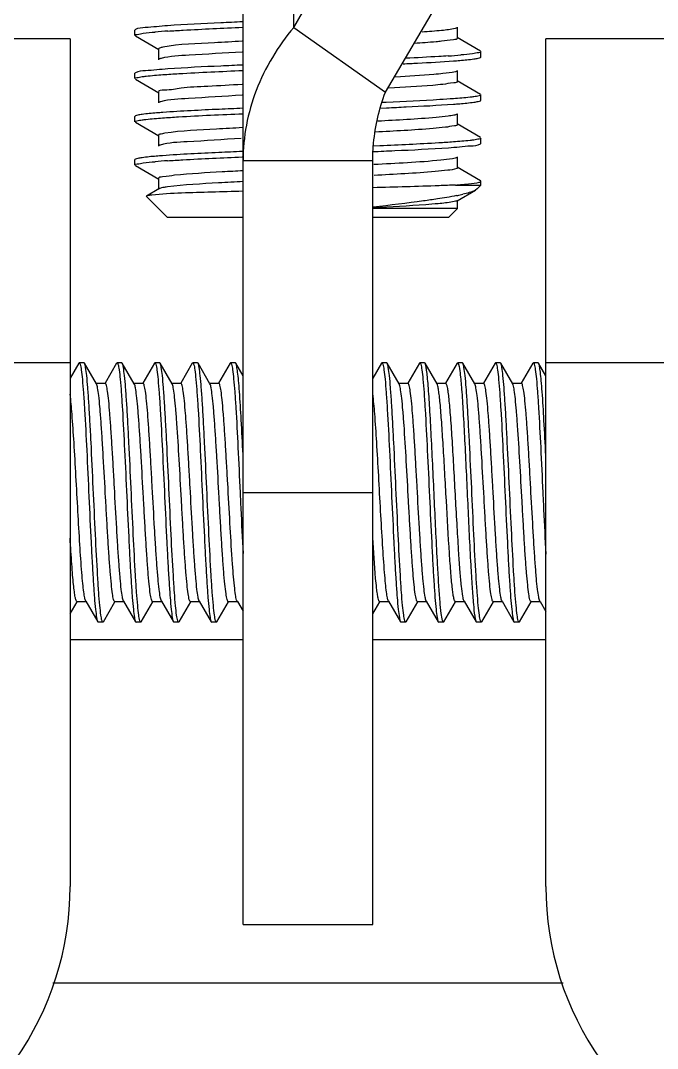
# Model space of a CAD drawing. Extents: x 27938 to 1507990, y 110129 to 923079.
# Drawn here: x 480396 to 480738, y 341411 to 341964 of the extents above; entities that cross this region are included whole.
import ezdxf

# ---------------------------------------------------------------- set-up
doc = ezdxf.new("R2010")
doc.units = 0
doc.header["$LTSCALE"] = 1000
doc.header["$MEASUREMENT"] = 0

msp = doc.modelspace()

# ---------------------------------------------------------------- linework, layer by layer
at = {"linetype": 'Continuous'}
for p, q in [((480542.84, 341960.19), (480713.95, 342252.29)), ((480592.13, 341925.35), (480763.23, 342217.44)), ((480542.84, 341960.19), (480542.84, 342131.3)), ((480515.62, 341477.82), (480515.62, 342084.83)), ((480457.78, 341959.03), (480457.56, 341958.78)), ((480457.56, 341955.87), (480457.56, 341958.78)), ((480457.56, 341955.87), (480457.56, 341958.78)), ((480542.84, 341960.19), (480592.13, 341925.35)), ((480630.85, 341954.42), (480630.85, 341960.23)), ((480422.72, 341954.08), (480353.02, 341954.08)), ((480422.72, 341954.08), (480422.72, 341498.38)), ((480457.78, 341955.62), (480470.39, 341948.32)), ((480643.2, 341947.42), (480630.59, 341954.72)), ((480678.27, 341498.38), (480678.27, 341954.08)), ((480747.96, 341954.08), (480678.27, 341954.08)), ((480470.14, 341948.61), (480470.14, 341942.81)), ((480643.42, 341944.26), (480643.42, 341947.16)), ((480643.42, 341944.26), (480643.42, 341947.16)), ((480643.2, 341944), (480643.42, 341944.26)), ((480457.78, 341935.8), (480457.56, 341935.55)), ((480457.56, 341932.64), (480457.56, 341935.55)), ((480457.56, 341932.64), (480457.56, 341935.55)), ((480630.85, 341931.19), (480630.85, 341937)), ((480457.78, 341932.39), (480470.39, 341925.09)), ((480643.2, 341924.18), (480630.59, 341931.48)), ((480470.14, 341925.38), (480470.14, 341919.57)), ((480643.42, 341921.03), (480643.42, 341923.93)), ((480643.42, 341921.03), (480643.42, 341923.93)), ((480592.59, 341919.86), (480590.46, 341919.77)), ((480643.2, 341920.77), (480643.42, 341921.03)), ((480457.78, 341912.57), (480457.56, 341912.31)), ((480457.56, 341909.41), (480457.56, 341912.31)), ((480457.56, 341909.41), (480457.56, 341912.31)), ((480589.14, 341916.8), (480592.74, 341916.96)), ((480630.85, 341907.96), (480630.85, 341913.77)), ((480457.78, 341909.15), (480470.39, 341901.86)), ((480643.2, 341900.95), (480630.59, 341908.25)), ((480470.14, 341902.15), (480470.14, 341896.34)), ((480589.14, 341896.48), (480585.19, 341896.3)), ((480643.2, 341897.54), (480643.42, 341897.79)), ((480643.42, 341897.79), (480643.42, 341900.7)), ((480643.42, 341897.79), (480643.42, 341900.7)), ((480630.85, 341884.73), (480630.85, 341890.53)), ((480457.78, 341889.34), (480457.56, 341889.08)), ((480457.56, 341886.18), (480457.56, 341889.08)), ((480457.56, 341886.18), (480457.56, 341889.08)), ((480457.78, 341885.92), (480470.39, 341878.62)), ((480585.32, 341888.51), (480515.62, 341888.51)), ((480585.32, 341477.82), (480585.32, 341888.51)), ((480643.2, 341877.72), (480630.59, 341885.02)), ((480470.14, 341878.92), (480470.14, 341873.11)), ((480470.39, 341873.4), (480463.7, 341869.53)), ((480629.77, 341875.44), (480643.42, 341875.44)), ((480641.35, 341873.37), (480640.51, 341872.75)), ((480641.35, 341873.37), (480643.42, 341875.44)), ((480643.42, 341877.47), (480643.2, 341877.72)), ((480643.42, 341875.44), (480643.42, 341877.47)), ((480463.7, 341869.53), (480463.64, 341869.36)), ((480474.99, 341858.01), (480463.64, 341869.36)), ((480630.59, 341867.01), (480640.51, 341872.75)), ((480630.85, 341862.86), (480585.32, 341862.86)), ((480626, 341858.01), (480630.85, 341862.86)), ((480630.85, 341862.86), (480630.85, 341867.3)), ((480515.62, 341858.01), (480474.99, 341858.01)), ((480626, 341858.01), (480585.32, 341858.01)), ((480422.72, 341779.84), (480353.02, 341779.84)), ((480427.39, 341779.61), (480422.72, 341771.55)), ((480427.39, 341779.61), (480427.65, 341779.84)), ((480430.19, 341779.84), (480427.65, 341779.84)), ((480430.19, 341779.84), (480427.65, 341779.84)), ((480427.65, 341779.84), (480427.69, 341779.83)), ((480430.45, 341779.61), (480430.19, 341779.84)), ((480436.87, 341768.53), (480430.45, 341779.61)), ((480447.72, 341779.61), (480441.49, 341768.87)), ((480447.72, 341779.61), (480447.98, 341779.84)), ((480450.52, 341779.84), (480447.98, 341779.84)), ((480450.52, 341779.84), (480447.98, 341779.84)), ((480447.98, 341779.84), (480448.01, 341779.83)), ((480450.78, 341779.61), (480450.52, 341779.84)), ((480457.2, 341768.53), (480450.78, 341779.61)), ((480468.04, 341779.61), (480461.82, 341768.87)), ((480468.04, 341779.61), (480468.3, 341779.84)), ((480470.84, 341779.84), (480468.3, 341779.84)), ((480470.84, 341779.84), (480468.3, 341779.84)), ((480468.3, 341779.84), (480468.34, 341779.83)), ((480471.1, 341779.61), (480470.84, 341779.84)), ((480477.52, 341768.53), (480471.1, 341779.61)), ((480488.37, 341779.61), (480482.14, 341768.87)), ((480488.37, 341779.61), (480488.63, 341779.84)), ((480491.17, 341779.84), (480488.63, 341779.84)), ((480491.17, 341779.84), (480488.63, 341779.84)), ((480488.63, 341779.84), (480488.67, 341779.83)), ((480491.43, 341779.61), (480491.17, 341779.84)), ((480497.85, 341768.53), (480491.43, 341779.61)), ((480508.7, 341779.61), (480502.47, 341768.87)), ((480508.7, 341779.61), (480508.96, 341779.84)), ((480511.5, 341779.84), (480508.96, 341779.84)), ((480511.5, 341779.84), (480508.96, 341779.84)), ((480508.96, 341779.84), (480509, 341779.83)), ((480511.76, 341779.61), (480511.5, 341779.84)), ((480515.62, 341772.94), (480511.76, 341779.61)), ((480590.01, 341779.61), (480585.32, 341771.52)), ((480590.01, 341779.61), (480590.27, 341779.84)), ((480592.81, 341779.84), (480590.27, 341779.84)), ((480592.81, 341779.84), (480590.27, 341779.84)), ((480590.27, 341779.84), (480590.31, 341779.83)), ((480593.07, 341779.61), (480592.81, 341779.84)), ((480599.49, 341768.53), (480593.07, 341779.61)), ((480610.34, 341779.61), (480604.11, 341768.87)), ((480610.34, 341779.61), (480610.6, 341779.84)), ((480613.14, 341779.84), (480610.6, 341779.84)), ((480613.14, 341779.84), (480610.6, 341779.84)), ((480610.6, 341779.84), (480610.64, 341779.83)), ((480613.4, 341779.61), (480613.14, 341779.84)), ((480619.82, 341768.53), (480613.4, 341779.61)), ((480630.67, 341779.61), (480624.44, 341768.87)), ((480630.67, 341779.61), (480630.93, 341779.84)), ((480633.47, 341779.84), (480630.93, 341779.84)), ((480633.47, 341779.84), (480630.93, 341779.84)), ((480630.93, 341779.84), (480630.97, 341779.83)), ((480633.73, 341779.61), (480633.47, 341779.84)), ((480640.15, 341768.53), (480633.73, 341779.61)), ((480651, 341779.61), (480644.77, 341768.87)), ((480651, 341779.61), (480651.26, 341779.84)), ((480653.8, 341779.84), (480651.26, 341779.84)), ((480653.8, 341779.84), (480651.26, 341779.84)), ((480651.26, 341779.84), (480651.29, 341779.83)), ((480654.06, 341779.61), (480653.8, 341779.84)), ((480660.48, 341768.53), (480654.06, 341779.61)), ((480671.32, 341779.61), (480665.1, 341768.87)), ((480671.32, 341779.61), (480671.58, 341779.84)), ((480674.12, 341779.84), (480671.58, 341779.84)), ((480674.12, 341779.84), (480671.58, 341779.84)), ((480671.58, 341779.84), (480671.62, 341779.83)), ((480674.38, 341779.61), (480674.12, 341779.84)), ((480678.27, 341772.91), (480674.38, 341779.61)), ((480747.96, 341779.84), (480678.27, 341779.84)), ((480441.6, 341768.8), (480436.71, 341768.8)), ((480461.93, 341768.8), (480457.04, 341768.8)), ((480482.26, 341768.8), (480477.37, 341768.8)), ((480477.65, 341768.27), (480477.52, 341768.53)), ((480502.59, 341768.8), (480497.7, 341768.8)), ((480604.23, 341768.8), (480599.34, 341768.8)), ((480599.69, 341768.09), (480599.49, 341768.53)), ((480624.56, 341768.8), (480619.67, 341768.8)), ((480644.88, 341768.8), (480639.99, 341768.8)), ((480665.21, 341768.8), (480660.32, 341768.8)), ((480514.04, 341710.07), (480514.05, 341709.88)), ((480515.62, 341710.14), (480585.32, 341710.14)), ((480676.67, 341710.07), (480676.7, 341709.34)), ((480422.72, 341644.87), (480426.51, 341651.41)), ((480426.4, 341651.48), (480431.29, 341651.48)), ((480431.13, 341651.74), (480437.55, 341640.67)), ((480440.61, 341640.67), (480446.84, 341651.41)), ((480446.72, 341651.48), (480451.61, 341651.48)), ((480451.46, 341651.74), (480457.88, 341640.67)), ((480460.94, 341640.67), (480467.17, 341651.41)), ((480467.05, 341651.48), (480471.94, 341651.48)), ((480471.79, 341651.74), (480478.21, 341640.67)), ((480481.27, 341640.67), (480487.49, 341651.41)), ((480487.38, 341651.48), (480492.27, 341651.48)), ((480492.12, 341651.74), (480498.54, 341640.67)), ((480501.6, 341640.67), (480507.82, 341651.41)), ((480507.71, 341651.48), (480512.6, 341651.48)), ((480512.44, 341651.74), (480512.6, 341651.48)), ((480512.6, 341651.48), (480515.62, 341646.26)), ((480585.32, 341644.83), (480589.13, 341651.41)), ((480589.02, 341651.48), (480593.91, 341651.48)), ((480593.76, 341651.74), (480600.18, 341640.67)), ((480603.24, 341640.67), (480609.46, 341651.41)), ((480609.35, 341651.48), (480614.24, 341651.48)), ((480614.08, 341651.74), (480620.5, 341640.67)), ((480623.56, 341640.67), (480629.79, 341651.41)), ((480629.68, 341651.48), (480634.57, 341651.48)), ((480634.41, 341651.74), (480640.83, 341640.67)), ((480643.89, 341640.67), (480650.12, 341651.41)), ((480650, 341651.48), (480654.89, 341651.48)), ((480654.74, 341651.74), (480661.16, 341640.67)), ((480664.22, 341640.67), (480670.45, 341651.41)), ((480670.33, 341651.48), (480675.22, 341651.48)), ((480675.07, 341651.74), (480675.22, 341651.48)), ((480675.22, 341651.48), (480678.27, 341646.22)), ((480437.55, 341640.67), (480437.81, 341640.44)), ((480440.35, 341640.44), (480437.81, 341640.44)), ((480440.35, 341640.44), (480437.81, 341640.44)), ((480440.35, 341640.44), (480440.31, 341640.45)), ((480440.61, 341640.67), (480440.35, 341640.44)), ((480457.88, 341640.67), (480458.14, 341640.44)), ((480460.68, 341640.44), (480458.14, 341640.44)), ((480460.68, 341640.44), (480458.14, 341640.44)), ((480460.68, 341640.44), (480460.64, 341640.45)), ((480460.94, 341640.67), (480460.68, 341640.44)), ((480478.21, 341640.67), (480478.47, 341640.44)), ((480481.01, 341640.44), (480478.47, 341640.44)), ((480481.01, 341640.44), (480478.47, 341640.44)), ((480481.01, 341640.44), (480480.97, 341640.45)), ((480481.27, 341640.67), (480481.01, 341640.44)), ((480498.54, 341640.67), (480498.8, 341640.44)), ((480501.34, 341640.44), (480498.8, 341640.44)), ((480501.34, 341640.44), (480498.8, 341640.44)), ((480501.34, 341640.44), (480501.3, 341640.45)), ((480501.6, 341640.67), (480501.34, 341640.44)), ((480600.18, 341640.67), (480600.44, 341640.44)), ((480602.98, 341640.44), (480600.44, 341640.44)), ((480602.98, 341640.44), (480600.44, 341640.44)), ((480602.98, 341640.44), (480602.94, 341640.45)), ((480603.24, 341640.67), (480602.98, 341640.44)), ((480620.5, 341640.67), (480620.76, 341640.44)), ((480623.3, 341640.44), (480620.76, 341640.44)), ((480623.3, 341640.44), (480620.76, 341640.44)), ((480623.56, 341640.67), (480623.3, 341640.44)), ((480640.83, 341640.67), (480641.09, 341640.44)), ((480643.63, 341640.44), (480641.09, 341640.44)), ((480643.63, 341640.44), (480641.09, 341640.44)), ((480643.63, 341640.44), (480643.59, 341640.45)), ((480643.89, 341640.67), (480643.63, 341640.44)), ((480661.16, 341640.67), (480661.42, 341640.44)), ((480663.96, 341640.44), (480661.42, 341640.44)), ((480663.96, 341640.44), (480661.42, 341640.44)), ((480663.96, 341640.44), (480663.92, 341640.45)), ((480664.22, 341640.67), (480663.96, 341640.44)), ((480422.72, 341631.15), (480515.62, 341631.15)), ((480585.32, 341631.15), (480678.27, 341631.15)), ((480515.62, 341477.82), (480585.32, 341477.82)), ((480413.37, 341446.46), (480687.62, 341446.46))]:
    msp.add_line(p, q, dxfattribs=at)
for centre, radius, start, end in [((480501.99, 341557.25), 401.84, 93.8141, 94.8058), ((480599.14, 342344.04), 400.09, 273.8288, 274.8033), ((480501.69, 341491.31), 398.06, 93.8424, 94.8038), ((480604.92, 342202.23), 327.74, 274.348, 274.8253), ((480604.52, 341997.11), 129.96, 281.4121, 281.7338), ((480610.64, 341968.07), 100.28, 281.6827, 283.258), ((480260.09, 341498.38), 162.62, 290.3175, 0), ((480840.89, 341498.38), 162.62, 180, 249.6825)]:
    msp.add_arc(centre, radius, start, end, dxfattribs=at)
for points, knots in [([(480515.32, 341963.15), (480511.44, 341962.98), (480498.03, 341962.39), (480484.62, 341961.73), (480475.1, 341961.09)], [0, 0, 0, 0, 0.28888, 1, 1, 1, 1]), ([(480457.56, 341955.87), (480457.56, 341956.29), (480459.78, 341956.57), (480460.91, 341956.88), (480462.03, 341957.02)], [0, 0, 0, 0, 0.271559, 1, 1, 1, 1]), ([(480475.1, 341961.09), (480471.09, 341960.81), (480465.47, 341960.03), (480459.35, 341959.93), (480457.79, 341959.03)], [0, 0, 0, 0, 0.690313, 1, 1, 1, 1]), ([(480475.26, 341958.19), (480478.02, 341958.38), (480491.36, 341959.19), (480504.71, 341959.79), (480515.3, 341960.25)], [0, 0, 0, 0, 0.20666, 1, 1, 1, 1]), ([(480542.84, 341960.19), (480534.41, 341950.1), (480520.63, 341927.48), (480515.62, 341901.31), (480515.62, 341888.51)], [0, 0, 0, 0, 0.506705, 1, 1, 1, 1]), ([(480630.59, 341959.94), (480630.29, 341959.76), (480627.54, 341959), (480624.75, 341958.76), (480622.31, 341958.51)], [0, 0, 0, 0, 0.12456, 1, 1, 1, 1]), ([(480515.09, 341952.73), (480510.16, 341952.48), (480495.95, 341951.58), (480481.6, 341951.27), (480472.46, 341949.5)], [0, 0, 0, 0, 0.346423, 1, 1, 1, 1]), ([(480622.31, 341952.7), (480621.3, 341952.6), (480616.47, 341952.14), (480611.63, 341951.8), (480607.8, 341951.55)], [0, 0, 0, 0, 0.208697, 1, 1, 1, 1]), ([(480630.84, 341954.42), (480630.85, 341953.65), (480626.45, 341953.56), (480624.44, 341952.92), (480622.31, 341952.7)], [0, 0, 0, 0, 0.265827, 1, 1, 1, 1]), ([(480472.46, 341949.5), (480471.87, 341949.39), (480471.2, 341949.24), (480470.14, 341948.86), (480470.14, 341948.61)], [0, 0, 0, 0, 0.709574, 1, 1, 1, 1]), ([(480515.09, 341946.93), (480505.59, 341946.44), (480491.12, 341945.37), (480476.46, 341944.71), (480471.56, 341943.5)], [0, 0, 0, 0, 0.653589, 1, 1, 1, 1]), ([(480643.42, 341947.16), (480643.42, 341946.74), (480641.18, 341946.46), (480640.05, 341946.15), (480638.93, 341946.01)], [0, 0, 0, 0, 0.271489, 1, 1, 1, 1]), ([(480471.56, 341943.5), (480471.32, 341943.44), (480470.93, 341943.33), (480470.54, 341943.18), (480470.4, 341943.1)], [0, 0, 0, 0, 0.589728, 1, 1, 1, 1]), ([(480515.3, 341939.92), (480511.45, 341939.75), (480498.1, 341939.16), (480484.75, 341938.51), (480475.26, 341937.87)], [0, 0, 0, 0, 0.28855, 1, 1, 1, 1]), ([(480601.57, 341940.6), (480604.18, 341940.73), (480613.22, 341941.17), (480622.26, 341941.67), (480628.69, 341942.15)], [0, 0, 0, 0, 0.288481, 1, 1, 1, 1]), ([(480625.85, 341944.85), (480624.2, 341944.74), (480616.6, 341944.25), (480608.99, 341943.86), (480603.04, 341943.58)], [0, 0, 0, 0, 0.217612, 1, 1, 1, 1]), ([(480628.69, 341942.15), (480629.82, 341942.23), (480633.48, 341942.52), (480637.14, 341942.85), (480639.66, 341943.2)], [0, 0, 0, 0, 0.307442, 1, 1, 1, 1]), ([(480639.66, 341943.2), (480640.43, 341943.31), (480641.62, 341943.52), (480642.82, 341943.79), (480643.2, 341944)], [0, 0, 0, 0, 0.642991, 1, 1, 1, 1]), ([(480475.26, 341937.87), (480471.22, 341937.59), (480465.54, 341936.81), (480459.36, 341936.71), (480457.79, 341935.8)], [0, 0, 0, 0, 0.690488, 1, 1, 1, 1]), ([(480461.4, 341933.71), (480462.11, 341933.81), (480465.82, 341934.26), (480469.55, 341934.55), (480472.56, 341934.77)], [0, 0, 0, 0, 0.191478, 1, 1, 1, 1]), ([(480472.56, 341934.77), (480475.42, 341934.98), (480489.7, 341935.89), (480504.01, 341936.53), (480515.45, 341937.02)], [0, 0, 0, 0, 0.199878, 1, 1, 1, 1]), ([(480623.02, 341935.35), (480621.4, 341935.18), (480612.94, 341934.4), (480604.45, 341933.9), (480597.6, 341933.51)], [0, 0, 0, 0, 0.191776, 1, 1, 1, 1]), ([(480630.59, 341936.7), (480630.31, 341936.54), (480627.81, 341935.82), (480625.25, 341935.59), (480623.02, 341935.35)], [0, 0, 0, 0, 0.12695, 1, 1, 1, 1]), ([(480457.56, 341932.64), (480457.56, 341933.01), (480459.45, 341933.32), (480460.44, 341933.57), (480461.4, 341933.71)], [0, 0, 0, 0, 0.274156, 1, 1, 1, 1]), ([(480515.12, 341929.5), (480508.95, 341929.19), (480498.34, 341928.45), (480483.29, 341927.98), (480476.42, 341926.22), (480470.15, 341926.47), (480470.14, 341925.38)], [0, 0, 0, 0, 0.408978, 0.726291, 0.927833, 1, 1, 1, 1]), ([(480623.02, 341929.54), (480621.2, 341929.35), (480611.55, 341928.48), (480601.87, 341927.93), (480594.02, 341927.5)], [0, 0, 0, 0, 0.188503, 1, 1, 1, 1]), ([(480630.84, 341931.19), (480630.85, 341930.47), (480626.84, 341930.33), (480624.97, 341929.75), (480623.02, 341929.54)], [0, 0, 0, 0, 0.266822, 1, 1, 1, 1]), ([(480515.1, 341923.69), (480505.48, 341923.2), (480490.96, 341922.07), (480476.18, 341921.5), (480471.35, 341920.22)], [0, 0, 0, 0, 0.658464, 1, 1, 1, 1]), ([(480585.32, 341888.51), (480585.32, 341891.68), (480585.9, 341904.2), (480588.84, 341916.59), (480592.13, 341925.35)], [0, 0, 0, 0, 0.253333, 1, 1, 1, 1]), ([(480643.42, 341923.93), (480643.42, 341923.57), (480641.58, 341923.26), (480640.61, 341923.01), (480639.66, 341922.87)], [0, 0, 0, 0, 0.274511, 1, 1, 1, 1]), ([(480471.35, 341920.22), (480471.16, 341920.17), (480470.84, 341920.07), (480470.52, 341919.94), (480470.4, 341919.87)], [0, 0, 0, 0, 0.581089, 1, 1, 1, 1]), ([(480628.69, 341921.82), (480626.25, 341921.64), (480614.23, 341920.85), (480602.19, 341920.29), (480592.59, 341919.86)], [0, 0, 0, 0, 0.202741, 1, 1, 1, 1]), ([(480592.74, 341916.96), (480596.25, 341917.12), (480608.23, 341917.68), (480620.21, 341918.29), (480628.66, 341918.91)], [0, 0, 0, 0, 0.292638, 1, 1, 1, 1]), ([(480628.66, 341918.91), (480629.79, 341919), (480633.46, 341919.28), (480637.13, 341919.61), (480639.66, 341919.97)], [0, 0, 0, 0, 0.307508, 1, 1, 1, 1]), ([(480639.66, 341922.87), (480638.97, 341922.78), (480635.32, 341922.33), (480631.65, 341922.04), (480628.69, 341921.82)], [0, 0, 0, 0, 0.191345, 1, 1, 1, 1]), ([(480639.66, 341919.97), (480640.43, 341920.08), (480641.61, 341920.29), (480642.82, 341920.55), (480643.2, 341920.77)], [0, 0, 0, 0, 0.64302, 1, 1, 1, 1]), ([(480461.4, 341913.38), (480460.61, 341913.27), (480459.4, 341913.06), (480458.17, 341912.79), (480457.79, 341912.57)], [0, 0, 0, 0, 0.643846, 1, 1, 1, 1]), ([(480472.56, 341914.44), (480471.42, 341914.36), (480467.69, 341914.07), (480463.97, 341913.74), (480461.4, 341913.38)], [0, 0, 0, 0, 0.307315, 1, 1, 1, 1]), ([(480472.43, 341911.53), (480475.28, 341911.74), (480489.62, 341912.66), (480503.96, 341913.29), (480515.45, 341913.79)], [0, 0, 0, 0, 0.199508, 1, 1, 1, 1]), ([(480515.45, 341916.69), (480511.24, 341916.51), (480496.94, 341915.87), (480482.64, 341915.18), (480472.56, 341914.44)], [0, 0, 0, 0, 0.294353, 1, 1, 1, 1]), ([(480625.73, 341912.44), (480623.62, 341912.16), (480611.05, 341910.94), (480598.44, 341910.3), (480587.95, 341909.75)], [0, 0, 0, 0, 0.168361, 1, 1, 1, 1]), ([(480630.59, 341913.47), (480630.09, 341913.18), (480628.42, 341912.85), (480626.8, 341912.58), (480625.73, 341912.44)], [0, 0, 0, 0, 0.350876, 1, 1, 1, 1]), ([(480457.56, 341909.41), (480457.56, 341909.77), (480459.43, 341910.08), (480460.41, 341910.34), (480461.36, 341910.47)], [0, 0, 0, 0, 0.274335, 1, 1, 1, 1]), ([(480461.36, 341910.47), (480462.07, 341910.57), (480465.74, 341911.02), (480469.44, 341911.31), (480472.43, 341911.53)], [0, 0, 0, 0, 0.191445, 1, 1, 1, 1]), ([(480630.84, 341907.96), (480630.85, 341907.35), (480627.53, 341907.11), (480625.94, 341906.65), (480624.31, 341906.46)], [0, 0, 0, 0, 0.268738, 1, 1, 1, 1]), ([(480473.58, 341903.23), (480472.71, 341903.1), (480471.79, 341902.87), (480470.14, 341902.49), (480470.14, 341902.15)], [0, 0, 0, 0, 0.720112, 1, 1, 1, 1]), ([(480515.35, 341906.28), (480510.67, 341906.04), (480496.74, 341905.21), (480482.74, 341904.69), (480473.58, 341903.23)], [0, 0, 0, 0, 0.335812, 1, 1, 1, 1]), ([(480624.31, 341906.46), (480622.1, 341906.2), (480609.57, 341905.06), (480597, 341904.41), (480586.65, 341903.87)], [0, 0, 0, 0, 0.176564, 1, 1, 1, 1]), ([(480471.12, 341896.92), (480470.98, 341896.88), (480470.73, 341896.8), (480470.49, 341896.69), (480470.4, 341896.64)], [0, 0, 0, 0, 0.569413, 1, 1, 1, 1]), ([(480514.57, 341900.44), (480504.92, 341899.94), (480490.53, 341898.73), (480475.79, 341898.3), (480471.12, 341896.92)], [0, 0, 0, 0, 0.664513, 1, 1, 1, 1]), ([(480585.36, 341893.41), (480589.27, 341893.58), (480602.81, 341894.18), (480616.35, 341894.83), (480625.96, 341895.49)], [0, 0, 0, 0, 0.2891, 1, 1, 1, 1]), ([(480628.66, 341898.59), (480626.02, 341898.39), (480612.85, 341897.54), (480599.67, 341896.94), (480589.14, 341896.48)], [0, 0, 0, 0, 0.201017, 1, 1, 1, 1]), ([(480625.96, 341895.49), (480629.95, 341895.76), (480635.54, 341896.54), (480641.64, 341896.65), (480643.2, 341897.54)], [0, 0, 0, 0, 0.690204, 1, 1, 1, 1]), ([(480639.66, 341899.64), (480638.96, 341899.54), (480635.31, 341899.09), (480631.63, 341898.8), (480628.66, 341898.59)], [0, 0, 0, 0, 0.191315, 1, 1, 1, 1]), ([(480643.42, 341900.7), (480643.42, 341900.34), (480641.58, 341900.03), (480640.6, 341899.78), (480639.66, 341899.64)], [0, 0, 0, 0, 0.27452, 1, 1, 1, 1]), ([(480461.36, 341890.14), (480460.58, 341890.03), (480459.39, 341889.82), (480458.16, 341889.55), (480457.79, 341889.34)], [0, 0, 0, 0, 0.643454, 1, 1, 1, 1]), ([(480472.43, 341891.2), (480471.29, 341891.12), (480467.6, 341890.83), (480463.91, 341890.5), (480461.36, 341890.14)], [0, 0, 0, 0, 0.307366, 1, 1, 1, 1]), ([(480515.25, 341893.45), (480511.04, 341893.27), (480496.76, 341892.63), (480482.48, 341891.94), (480472.43, 341891.2)], [0, 0, 0, 0, 0.294609, 1, 1, 1, 1]), ([(480475.01, 341888.48), (480477.77, 341888.67), (480491.17, 341889.49), (480504.58, 341890.09), (480515.23, 341890.55)], [0, 0, 0, 0, 0.206107, 1, 1, 1, 1]), ([(480630.59, 341890.24), (480630.3, 341890.07), (480629.45, 341889.83), (480628.6, 341889.65), (480628.06, 341889.56)], [0, 0, 0, 0, 0.376557, 1, 1, 1, 1]), ([(480457.56, 341886.18), (480457.56, 341886.6), (480459.78, 341886.88), (480460.9, 341887.18), (480462.02, 341887.33)], [0, 0, 0, 0, 0.271614, 1, 1, 1, 1]), ([(480628.06, 341889.56), (480626.02, 341889.2), (480612, 341887.69), (480597.94, 341887.03), (480585.95, 341886.42)], [0, 0, 0, 0, 0.147214, 1, 1, 1, 1]), ([(480630.85, 341884.73), (480630.85, 341884.57), (480628.88, 341883.47), (480627.23, 341883.59), (480625.55, 341883.38)], [0, 0, 0, 0, 0.08596, 1, 1, 1, 1]), ([(480478.88, 341880.66), (480476.7, 341880.44), (480474.64, 341879.78), (480470.14, 341879.71), (480470.14, 341878.92)], [0, 0, 0, 0, 0.734394, 1, 1, 1, 1]), ([(480515.74, 341883.07), (480511.97, 341882.88), (480499.68, 341882.21), (480487.38, 341881.52), (480478.88, 341880.66)], [0, 0, 0, 0, 0.306539, 1, 1, 1, 1]), ([(480625.55, 341883.38), (480623.35, 341883.09), (480610.18, 341881.83), (480596.97, 341881.17), (480585.99, 341880.61)], [0, 0, 0, 0, 0.168449, 1, 1, 1, 1]), ([(480470.96, 341873.64), (480470.85, 341873.6), (480470.66, 341873.53), (480470.47, 341873.45), (480470.39, 341873.4)], [0, 0, 0, 0, 0.559909, 1, 1, 1, 1]), ([(480474.99, 341874.4), (480474.18, 341874.29), (480472.82, 341874.09), (480471.48, 341873.81), (480470.96, 341873.64)], [0, 0, 0, 0, 0.599115, 1, 1, 1, 1]), ([(480515.8, 341877.27), (480511.37, 341877.04), (480497.76, 341876.27), (480484.1, 341875.63), (480474.99, 341874.4)], [0, 0, 0, 0, 0.325706, 1, 1, 1, 1]), ([(480629.77, 341875.44), (480626.84, 341875.3), (480612.11, 341874.7), (480597.36, 341874.29), (480585.55, 341873.96)], [0, 0, 0, 0, 0.198632, 1, 1, 1, 1]), ([(480632.49, 341875.65), (480633.43, 341875.73), (480636.37, 341876), (480639.32, 341876.3), (480641.3, 341876.67)], [0, 0, 0, 0, 0.318168, 1, 1, 1, 1]), ([(480641.3, 341876.67), (480641.71, 341876.75), (480642.35, 341876.89), (480642.99, 341877.09), (480643.21, 341877.22)], [0, 0, 0, 0, 0.619944, 1, 1, 1, 1]), ([(480643.21, 341877.22), (480643.27, 341877.25), (480643.36, 341877.31), (480643.42, 341877.42), (480643.42, 341877.47)], [0, 0, 0, 0, 0.597477, 1, 1, 1, 1]), ([(480466.55, 341870.03), (480465.91, 341869.96), (480464.97, 341869.83), (480463.98, 341869.69), (480463.71, 341869.53)], [0, 0, 0, 0, 0.666426, 1, 1, 1, 1]), ([(480515.51, 341872.1), (480509.92, 341871.94), (480493.6, 341871.36), (480477.23, 341871.14), (480466.55, 341870.03)], [0, 0, 0, 0, 0.34233, 1, 1, 1, 1]), ([(480620.05, 341867.95), (480617.57, 341867.56), (480606.1, 341865.92), (480594.58, 341864.57), (480585.55, 341863.54)], [0, 0, 0, 0, 0.215985, 1, 1, 1, 1]), ([(480620.49, 341865.4), (480618.25, 341865.19), (480606.67, 341864.26), (480595.06, 341863.65), (480585.7, 341863.17)], [0, 0, 0, 0, 0.193571, 1, 1, 1, 1]), ([(480629.69, 341866.67), (480629.21, 341866.54), (480626.17, 341865.94), (480623.08, 341865.65), (480620.49, 341865.4)], [0, 0, 0, 0, 0.160547, 1, 1, 1, 1]), ([(480630.59, 341867.01), (480630.47, 341866.94), (480630.18, 341866.82), (480629.87, 341866.72), (480629.69, 341866.67)], [0, 0, 0, 0, 0.420841, 1, 1, 1, 1]), ([(480427.69, 341779.83), (480427.73, 341779.82), (480427.97, 341779.64), (480428.04, 341779.33), (480428.12, 341779.09)], [0, 0, 0, 0, 0.146246, 1, 1, 1, 1]), ([(480439.88, 341641.19), (480439.57, 341642.15), (480439.17, 341644.89), (480438.6, 341649.99), (480438.05, 341657.1), (480437.23, 341669.81), (480436.28, 341688.45), (480435.17, 341712.34), (480434.23, 341732.62), (480433.43, 341747.89), (480432.86, 341757.72), (480432.28, 341765.96), (480431.76, 341772.4), (480431.14, 341776.69), (480430.82, 341778.96), (480430.45, 341779.61)], [0, 0, 0, 0, 0.021893, 0.059337, 0.111209, 0.175831, 0.334488, 0.514558, 0.692467, 0.773229, 0.8449, 0.905129, 0.951948, 0.983856, 1, 1, 1, 1]), ([(480448.01, 341779.83), (480448.05, 341779.82), (480448.29, 341779.64), (480448.37, 341779.35), (480448.44, 341779.12)], [0, 0, 0, 0, 0.147522, 1, 1, 1, 1]), ([(480460.21, 341641.19), (480459.9, 341642.15), (480459.5, 341644.88), (480458.93, 341649.99), (480458.38, 341657.09), (480457.56, 341669.8), (480456.6, 341688.44), (480455.5, 341712.33), (480454.55, 341732.62), (480453.76, 341747.88), (480453.19, 341757.72), (480452.6, 341765.96), (480452.09, 341772.4), (480451.47, 341776.69), (480451.15, 341778.96), (480450.78, 341779.61)], [0, 0, 0, 0, 0.021869, 0.059298, 0.111159, 0.175773, 0.334425, 0.514513, 0.692436, 0.773203, 0.844885, 0.905123, 0.951945, 0.983855, 1, 1, 1, 1]), ([(480468.34, 341779.83), (480468.38, 341779.82), (480468.63, 341779.64), (480468.7, 341779.33), (480468.78, 341779.09)], [0, 0, 0, 0, 0.146192, 1, 1, 1, 1]), ([(480480.54, 341641.16), (480480.23, 341642.12), (480479.84, 341644.84), (480479.26, 341649.92), (480478.71, 341657.02), (480477.89, 341669.71), (480476.94, 341688.36), (480475.83, 341712.26), (480474.89, 341732.56), (480474.09, 341747.84), (480473.52, 341757.69), (480472.93, 341765.94), (480472.42, 341772.39), (480471.8, 341776.69), (480471.48, 341778.96), (480471.1, 341779.61)], [0, 0, 0, 0, 0.021696, 0.058981, 0.110733, 0.175273, 0.333889, 0.51405, 0.692109, 0.772959, 0.844718, 0.905021, 0.951895, 0.98384, 1, 1, 1, 1]), ([(480488.67, 341779.83), (480488.71, 341779.82), (480488.95, 341779.63), (480489.03, 341779.33), (480489.1, 341779.09)], [0, 0, 0, 0, 0.146067, 1, 1, 1, 1]), ([(480500.86, 341641.19), (480500.56, 341642.15), (480500.16, 341644.88), (480499.59, 341649.99), (480499.04, 341657.09), (480498.21, 341669.8), (480497.26, 341688.44), (480496.15, 341712.33), (480495.21, 341732.62), (480494.41, 341747.88), (480493.84, 341757.72), (480493.26, 341765.96), (480492.74, 341772.4), (480492.13, 341776.69), (480491.81, 341778.96), (480491.43, 341779.61)], [0, 0, 0, 0, 0.021872, 0.059299, 0.111157, 0.175768, 0.334426, 0.51451, 0.692437, 0.773209, 0.84489, 0.905124, 0.951944, 0.983855, 1, 1, 1, 1]), ([(480509, 341779.83), (480509.04, 341779.82), (480509.28, 341779.64), (480509.35, 341779.33), (480509.43, 341779.1)], [0, 0, 0, 0, 0.14652, 1, 1, 1, 1]), ([(480515.62, 341730.47), (480515.32, 341736.71), (480514.75, 341748.04), (480513.96, 341761.33), (480513.26, 341769.89), (480512.82, 341774.43), (480512.34, 341777.5), (480512.04, 341779.13), (480511.76, 341779.61)], [0, 0, 0, 0, 0.379707, 0.689476, 0.809337, 0.902177, 0.966048, 1, 1, 1, 1]), ([(480590.31, 341779.83), (480590.35, 341779.82), (480590.59, 341779.64), (480590.67, 341779.34), (480590.74, 341779.1)], [0, 0, 0, 0, 0.146788, 1, 1, 1, 1]), ([(480602.5, 341641.19), (480602.2, 341642.15), (480601.8, 341644.88), (480601.23, 341649.99), (480600.68, 341657.1), (480599.85, 341669.8), (480598.9, 341688.45), (480597.79, 341712.33), (480596.85, 341732.62), (480596.05, 341747.89), (480595.48, 341757.72), (480594.9, 341765.96), (480594.38, 341772.4), (480593.77, 341776.69), (480593.45, 341778.96), (480593.07, 341779.61)], [0, 0, 0, 0, 0.021877, 0.059311, 0.111175, 0.175792, 0.334445, 0.514524, 0.692444, 0.773209, 0.844887, 0.905122, 0.951945, 0.983855, 1, 1, 1, 1]), ([(480610.64, 341779.83), (480610.68, 341779.82), (480610.92, 341779.64), (480610.99, 341779.34), (480611.07, 341779.1)], [0, 0, 0, 0, 0.146706, 1, 1, 1, 1]), ([(480620.14, 341671.24), (480619.51, 341682.55), (480618.7, 341699.88), (480617.63, 341722.93), (480616.82, 341739.73), (480616.01, 341754.53), (480615.32, 341765.15), (480614.71, 341771.91), (480614.32, 341775.48), (480613.91, 341777.92), (480613.63, 341779.21), (480613.4, 341779.61)], [0, 0, 0, 0, 0.31261, 0.479025, 0.637331, 0.776893, 0.888349, 0.931124, 0.964281, 0.987309, 1, 1, 1, 1]), ([(480630.97, 341779.83), (480631.01, 341779.82), (480631.25, 341779.64), (480631.32, 341779.34), (480631.4, 341779.1)], [0, 0, 0, 0, 0.14666, 1, 1, 1, 1]), ([(480643.16, 341641.17), (480642.86, 341642.13), (480642.46, 341644.86), (480641.89, 341649.95), (480641.34, 341657.05), (480640.51, 341669.75), (480639.56, 341688.39), (480638.45, 341712.29), (480637.51, 341732.58), (480636.71, 341747.86), (480636.14, 341757.7), (480635.56, 341765.95), (480635.04, 341772.39), (480634.42, 341776.69), (480634.1, 341778.96), (480633.73, 341779.61)], [0, 0, 0, 0, 0.02177, 0.059115, 0.110912, 0.175482, 0.334119, 0.514249, 0.692251, 0.773068, 0.844793, 0.905066, 0.951916, 0.983846, 1, 1, 1, 1]), ([(480651.29, 341779.83), (480651.34, 341779.82), (480651.58, 341779.63), (480651.65, 341779.33), (480651.73, 341779.09)], [0, 0, 0, 0, 0.146034, 1, 1, 1, 1]), ([(480663.49, 341641.19), (480663.18, 341642.16), (480662.78, 341644.89), (480662.21, 341650), (480661.66, 341657.11), (480660.84, 341669.82), (480659.88, 341688.46), (480658.78, 341712.34), (480657.83, 341732.63), (480657.04, 341747.89), (480656.47, 341757.72), (480655.88, 341765.96), (480655.37, 341772.4), (480654.75, 341776.69), (480654.43, 341778.96), (480654.06, 341779.61)], [0, 0, 0, 0, 0.02191, 0.059368, 0.111249, 0.175876, 0.33454, 0.514602, 0.692499, 0.773255, 0.84492, 0.905142, 0.951954, 0.983858, 1, 1, 1, 1]), ([(480671.62, 341779.83), (480671.66, 341779.82), (480671.9, 341779.64), (480671.98, 341779.34), (480672.05, 341779.11)], [0, 0, 0, 0, 0.147008, 1, 1, 1, 1]), ([(480678.27, 341730.07), (480677.96, 341736.35), (480677.39, 341747.77), (480676.59, 341761.17), (480675.89, 341769.81), (480675.45, 341774.39), (480674.97, 341777.49), (480674.67, 341779.12), (480674.38, 341779.61)], [0, 0, 0, 0, 0.379459, 0.689334, 0.809279, 0.902185, 0.96608, 1, 1, 1, 1]), ([(480428.12, 341779.09), (480428.43, 341778.13), (480428.83, 341775.4), (480429.4, 341770.3), (480429.95, 341763.19), (480430.77, 341750.48), (480431.72, 341731.84), (480432.83, 341707.95), (480433.77, 341687.66), (480434.57, 341672.4), (480435.14, 341662.56), (480435.72, 341654.32), (480436.24, 341647.88), (480436.86, 341643.59), (480437.18, 341641.32), (480437.55, 341640.67)], [0, 0, 0, 0, 0.021868, 0.059293, 0.111148, 0.175758, 0.334416, 0.514504, 0.692433, 0.773207, 0.844889, 0.905123, 0.951944, 0.983855, 1, 1, 1, 1]), ([(480448.44, 341779.12), (480448.75, 341778.16), (480449.15, 341775.45), (480449.72, 341770.36), (480450.27, 341763.27), (480451.09, 341750.58), (480452.05, 341731.93), (480453.15, 341708.03), (480454.1, 341687.72), (480454.9, 341672.44), (480455.47, 341662.59), (480456.05, 341654.34), (480456.57, 341647.89), (480457.18, 341643.59), (480457.51, 341641.32), (480457.88, 341640.67)], [0, 0, 0, 0, 0.02168, 0.058952, 0.110694, 0.175227, 0.333837, 0.514005, 0.692077, 0.772934, 0.8447, 0.905011, 0.95189, 0.983838, 1, 1, 1, 1]), ([(480468.78, 341779.09), (480469.08, 341778.13), (480469.48, 341775.4), (480470.05, 341770.29), (480470.6, 341763.18), (480471.43, 341750.48), (480472.38, 341731.83), (480473.49, 341707.95), (480474.43, 341687.66), (480475.23, 341672.39), (480475.8, 341662.56), (480476.38, 341654.32), (480476.9, 341647.88), (480477.51, 341643.59), (480477.83, 341641.32), (480478.21, 341640.67)], [0, 0, 0, 0, 0.021875, 0.059308, 0.111172, 0.175789, 0.334441, 0.514524, 0.692444, 0.773209, 0.844888, 0.905124, 0.951946, 0.983855, 1, 1, 1, 1]), ([(480489.1, 341779.09), (480489.41, 341778.13), (480489.81, 341775.39), (480490.38, 341770.29), (480490.93, 341763.18), (480491.76, 341750.47), (480492.71, 341731.83), (480493.81, 341707.94), (480494.76, 341687.66), (480495.56, 341672.39), (480496.12, 341662.56), (480496.71, 341654.32), (480497.22, 341647.88), (480497.84, 341643.59), (480498.16, 341641.32), (480498.54, 341640.67)], [0, 0, 0, 0, 0.021894, 0.059339, 0.111212, 0.175833, 0.334492, 0.514561, 0.69247, 0.773231, 0.844902, 0.905131, 0.951948, 0.983856, 1, 1, 1, 1]), ([(480509.43, 341779.1), (480509.73, 341778.17), (480510.12, 341775.53), (480510.68, 341770.6), (480511.22, 341763.75), (480512.03, 341751.47), (480512.96, 341733.39), (480513.67, 341718.18), (480514.04, 341710.07)], [0, 0, 0, 0, 0.0425, 0.114919, 0.215181, 0.340186, 0.648075, 1, 1, 1, 1]), ([(480590.74, 341779.1), (480591.05, 341778.14), (480591.45, 341775.42), (480592.02, 341770.32), (480592.57, 341763.22), (480593.39, 341750.52), (480594.35, 341731.88), (480595.45, 341707.98), (480596.4, 341687.69), (480597.19, 341672.41), (480597.76, 341662.58), (480598.35, 341654.33), (480598.86, 341647.89), (480599.48, 341643.59), (480599.8, 341641.32), (480600.18, 341640.67)], [0, 0, 0, 0, 0.021788, 0.059148, 0.110955, 0.175533, 0.334174, 0.514296, 0.692285, 0.773094, 0.844811, 0.905077, 0.951921, 0.983848, 1, 1, 1, 1]), ([(480611.07, 341779.1), (480611.38, 341778.14), (480611.78, 341775.41), (480612.35, 341770.32), (480612.9, 341763.22), (480613.72, 341750.52), (480614.67, 341731.87), (480615.78, 341707.98), (480616.72, 341687.69), (480617.52, 341672.41), (480618.09, 341662.58), (480618.68, 341654.33), (480619.19, 341647.89), (480619.81, 341643.59), (480620.13, 341641.32), (480620.5, 341640.67)], [0, 0, 0, 0, 0.0218, 0.059172, 0.110989, 0.175574, 0.334211, 0.514328, 0.692305, 0.773106, 0.844818, 0.905082, 0.951925, 0.983849, 1, 1, 1, 1]), ([(480631.4, 341779.1), (480631.88, 341777.59), (480632.36, 341773.05), (480633.18, 341764.49), (480633.91, 341752.45), (480634.71, 341737.76), (480635.49, 341721.32), (480636.53, 341698.94), (480637.31, 341682.17), (480637.93, 341671.24)], [0, 0, 0, 0, 0.04411, 0.125541, 0.239358, 0.37843, 0.533993, 0.696234, 1, 1, 1, 1]), ([(480651.73, 341779.09), (480652.04, 341778.12), (480652.44, 341775.39), (480653.01, 341770.28), (480653.56, 341763.17), (480654.38, 341750.47), (480655.33, 341731.82), (480656.44, 341707.94), (480657.38, 341687.66), (480658.18, 341672.39), (480658.75, 341662.56), (480659.33, 341654.32), (480659.85, 341647.88), (480660.46, 341643.59), (480660.79, 341641.32), (480661.16, 341640.67)], [0, 0, 0, 0, 0.021899, 0.059349, 0.111223, 0.175847, 0.334508, 0.514576, 0.692482, 0.773242, 0.844912, 0.905137, 0.951951, 0.983857, 1, 1, 1, 1]), ([(480672.05, 341779.11), (480672.35, 341778.18), (480672.74, 341775.54), (480673.3, 341770.62), (480673.84, 341763.77), (480674.65, 341751.5), (480675.58, 341733.4), (480676.29, 341718.18), (480676.67, 341710.07)], [0, 0, 0, 0, 0.042374, 0.114709, 0.214932, 0.339935, 0.647912, 1, 1, 1, 1]), ([(480446.72, 341651.48), (480446.59, 341651.48), (480446.29, 341651.9), (480445.89, 341653.24), (480445.35, 341656.35), (480444.8, 341661.36), (480444.2, 341668.2), (480443.6, 341676.52), (480443, 341686.06), (480442.4, 341696.47), (480441.59, 341710.99), (480440.81, 341725.38), (480439.98, 341739.12), (480439.38, 341748.1), (480438.78, 341755.69), (480438.23, 341761.68), (480437.61, 341765.74), (480437.24, 341767.9), (480436.87, 341768.53)], [0, 0, 0, 0, 0.003456, 0.010692, 0.037889, 0.081613, 0.140407, 0.212192, 0.2944, 0.384075, 0.47799, 0.664972, 0.751304, 0.828651, 0.894236, 0.945722, 0.981321, 1, 1, 1, 1]), ([(480451.46, 341651.75), (480451.09, 341652.38), (480450.72, 341654.54), (480450.1, 341658.6), (480449.55, 341664.59), (480448.94, 341672.18), (480448.35, 341681.16), (480447.52, 341694.9), (480446.74, 341709.29), (480445.93, 341723.8), (480445.33, 341734.22), (480444.72, 341743.76), (480444.13, 341752.08), (480443.53, 341758.92), (480442.98, 341763.93), (480442.44, 341767.04), (480442.04, 341768.38), (480441.74, 341768.8), (480441.6, 341768.8)], [0, 0, 0, 0, 0.01868, 0.054278, 0.105764, 0.171348, 0.248694, 0.335026, 0.52201, 0.615925, 0.705601, 0.787808, 0.859593, 0.918386, 0.962109, 0.989306, 0.996546, 1, 1, 1, 1]), ([(480467.05, 341651.48), (480466.92, 341651.48), (480466.62, 341651.9), (480466.22, 341653.24), (480465.68, 341656.35), (480465.12, 341661.36), (480464.53, 341668.2), (480463.93, 341676.52), (480463.33, 341686.06), (480462.73, 341696.47), (480461.92, 341710.99), (480461.14, 341725.38), (480460.31, 341739.12), (480459.71, 341748.1), (480459.11, 341755.69), (480458.55, 341761.68), (480457.93, 341765.74), (480457.56, 341767.9), (480457.2, 341768.53)], [0, 0, 0, 0, 0.003455, 0.010693, 0.037891, 0.081614, 0.140407, 0.212192, 0.2944, 0.384075, 0.47799, 0.664974, 0.751306, 0.828653, 0.894237, 0.945722, 0.98132, 1, 1, 1, 1]), ([(480471.79, 341651.75), (480471.42, 341652.38), (480471.05, 341654.54), (480470.43, 341658.6), (480469.88, 341664.59), (480469.27, 341672.18), (480468.68, 341681.16), (480467.85, 341694.9), (480467.06, 341709.29), (480466.26, 341723.8), (480465.65, 341734.22), (480465.05, 341743.76), (480464.46, 341752.08), (480463.86, 341758.92), (480463.31, 341763.93), (480462.77, 341767.04), (480462.36, 341768.38), (480462.07, 341768.8), (480461.93, 341768.8)], [0, 0, 0, 0, 0.018679, 0.054277, 0.105763, 0.171348, 0.248695, 0.335027, 0.52201, 0.615925, 0.7056, 0.787807, 0.859593, 0.918386, 0.96211, 0.989308, 0.996544, 1, 1, 1, 1]), ([(480492.12, 341651.74), (480491.75, 341652.38), (480491.38, 341654.54), (480490.76, 341658.6), (480490.21, 341664.59), (480489.6, 341672.18), (480489, 341681.16), (480488.18, 341694.9), (480487.39, 341709.29), (480486.59, 341723.8), (480485.98, 341734.22), (480485.38, 341743.76), (480484.79, 341752.08), (480484.19, 341758.92), (480483.63, 341763.93), (480483.09, 341767.04), (480482.69, 341768.38), (480482.4, 341768.8), (480482.26, 341768.8)], [0, 0, 0, 0, 0.01868, 0.054279, 0.105766, 0.17135, 0.248697, 0.335029, 0.522011, 0.615926, 0.705601, 0.78781, 0.859595, 0.918388, 0.962111, 0.989307, 0.996546, 1, 1, 1, 1]), ([(480507.71, 341651.48), (480507.57, 341651.48), (480507.28, 341651.9), (480506.87, 341653.24), (480506.33, 341656.35), (480505.78, 341661.36), (480505.18, 341668.2), (480504.59, 341676.52), (480503.99, 341686.06), (480503.38, 341696.47), (480502.58, 341710.99), (480501.79, 341725.38), (480500.96, 341739.12), (480500.37, 341748.1), (480499.76, 341755.69), (480499.21, 341761.68), (480498.59, 341765.74), (480498.22, 341767.9), (480497.85, 341768.53)], [0, 0, 0, 0, 0.003456, 0.010692, 0.037889, 0.081613, 0.140406, 0.212192, 0.294399, 0.384075, 0.477989, 0.664972, 0.751304, 0.828651, 0.894236, 0.945722, 0.981321, 1, 1, 1, 1]), ([(480512.2, 341652.33), (480511.9, 341653.25), (480511.48, 341655.78), (480510.91, 341660.45), (480510.34, 341666.84), (480509.51, 341678.07), (480508.54, 341694.34), (480507.6, 341711.53), (480506.81, 341725.67), (480506.22, 341735.71), (480505.63, 341744.89), (480505.05, 341752.86), (480504.47, 341759.38), (480503.93, 341764.17), (480503.4, 341767.12), (480503.01, 341768.41), (480502.72, 341768.8), (480502.59, 341768.8)], [0, 0, 0, 0, 0.024737, 0.065402, 0.120735, 0.188882, 0.353983, 0.53832, 0.629884, 0.716845, 0.796224, 0.865309, 0.92175, 0.963653, 0.989702, 0.996649, 1, 1, 1, 1]), ([(480614.08, 341651.74), (480613.72, 341652.38), (480613.35, 341654.54), (480612.73, 341658.6), (480612.17, 341664.59), (480611.57, 341672.18), (480610.97, 341681.16), (480610.14, 341694.9), (480609.36, 341709.29), (480608.55, 341723.8), (480607.95, 341734.22), (480607.35, 341743.76), (480606.75, 341752.08), (480606.16, 341758.92), (480605.6, 341763.93), (480605.06, 341767.04), (480604.66, 341768.38), (480604.36, 341768.8), (480604.23, 341768.8)], [0, 0, 0, 0, 0.01868, 0.054279, 0.105765, 0.17135, 0.248696, 0.335029, 0.522011, 0.615925, 0.705601, 0.787809, 0.859595, 0.918388, 0.962111, 0.989308, 0.996545, 1, 1, 1, 1]), ([(480626.51, 341677.4), (480625.88, 341686.84), (480625.08, 341701.32), (480624.02, 341720.59), (480623.21, 341734.67), (480622.41, 341747.11), (480621.72, 341756.07), (480621.12, 341761.81), (480620.73, 341764.88), (480620.33, 341767.02), (480620.03, 341768.17), (480619.82, 341768.53)], [0, 0, 0, 0, 0.310342, 0.475677, 0.633257, 0.772654, 0.88467, 0.928035, 0.961992, 0.986043, 1, 1, 1, 1]), ([(480631.55, 341677.4), (480631.24, 341682.13), (480630.64, 341692.04), (480629.8, 341707.2), (480628.96, 341722.58), (480628.12, 341737.05), (480627.39, 341748.06), (480626.78, 341755.62), (480626.35, 341760.14), (480625.94, 341763.69), (480625.51, 341766.42), (480625.17, 341767.85), (480624.79, 341768.8), (480624.56, 341768.8)], [0, 0, 0, 0, 0.154792, 0.324211, 0.496022, 0.657766, 0.797744, 0.856333, 0.905865, 0.945463, 0.974462, 0.992476, 1, 1, 1, 1]), ([(480650, 341651.48), (480649.87, 341651.48), (480649.57, 341651.9), (480649.17, 341653.24), (480648.63, 341656.35), (480648.08, 341661.36), (480647.48, 341668.2), (480646.88, 341676.52), (480646.28, 341686.06), (480645.68, 341696.47), (480644.87, 341710.99), (480644.09, 341725.38), (480643.26, 341739.12), (480642.66, 341748.1), (480642.06, 341755.69), (480641.51, 341761.68), (480640.88, 341765.74), (480640.52, 341767.9), (480640.15, 341768.53)], [0, 0, 0, 0, 0.003456, 0.010693, 0.037891, 0.081614, 0.140408, 0.212193, 0.2944, 0.384075, 0.47799, 0.664973, 0.751306, 0.828653, 0.894237, 0.945723, 0.981321, 1, 1, 1, 1]), ([(480654.74, 341651.75), (480654.37, 341652.38), (480654, 341654.54), (480653.38, 341658.6), (480652.83, 341664.59), (480652.22, 341672.18), (480651.63, 341681.16), (480650.8, 341694.9), (480650.02, 341709.29), (480649.21, 341723.8), (480648.61, 341734.22), (480648, 341743.76), (480647.41, 341752.08), (480646.81, 341758.92), (480646.26, 341763.93), (480645.72, 341767.04), (480645.32, 341768.38), (480645.02, 341768.8), (480644.88, 341768.8)], [0, 0, 0, 0, 0.018679, 0.054277, 0.105763, 0.171347, 0.248694, 0.335026, 0.52201, 0.615925, 0.7056, 0.787807, 0.859592, 0.918386, 0.962109, 0.989307, 0.996544, 1, 1, 1, 1]), ([(480675.07, 341651.74), (480674.7, 341652.38), (480674.33, 341654.54), (480673.71, 341658.6), (480673.16, 341664.59), (480672.55, 341672.18), (480671.96, 341681.16), (480671.13, 341694.9), (480670.34, 341709.29), (480669.54, 341723.8), (480668.93, 341734.22), (480668.33, 341743.76), (480667.74, 341752.08), (480667.14, 341758.92), (480666.59, 341763.93), (480666.04, 341767.04), (480665.64, 341768.38), (480665.35, 341768.8), (480665.21, 341768.8)], [0, 0, 0, 0, 0.018679, 0.054278, 0.105765, 0.17135, 0.248696, 0.335028, 0.522011, 0.615925, 0.705601, 0.787809, 0.859594, 0.918388, 0.962111, 0.989308, 0.996544, 1, 1, 1, 1]), ([(480431.13, 341651.74), (480430.84, 341652.25), (480430.5, 341653.91), (480429.98, 341657.04), (480429.5, 341661.6), (480428.75, 341670.06), (480427.89, 341682.99), (480426.89, 341700.28), (480425.9, 341718.61), (480424.91, 341736.05), (480423.92, 341750.78), (480423.18, 341759.48), (480422.72, 341763.08)], [0, 0, 0, 0, 0.015697, 0.044446, 0.085716, 0.138485, 0.272802, 0.433446, 0.603652, 0.765638, 0.902498, 1, 1, 1, 1]), ([(480487.38, 341651.48), (480487.25, 341651.48), (480486.95, 341651.88), (480486.56, 341653.2), (480486.02, 341656.23), (480485.48, 341661.12), (480484.89, 341667.79), (480484.3, 341675.92), (480483.7, 341685.27), (480483.11, 341695.49), (480482.31, 341709.82), (480481.37, 341727.12), (480480.39, 341743.41), (480479.54, 341754.53), (480478.97, 341760.73), (480478.38, 341765.13), (480477.98, 341767.47), (480477.65, 341768.27)], [0, 0, 0, 0, 0.003398, 0.010481, 0.037063, 0.079811, 0.137346, 0.207687, 0.288384, 0.376611, 0.469274, 0.654855, 0.819309, 0.886268, 0.939811, 0.978111, 1, 1, 1, 1]), ([(480593.76, 341651.75), (480593.46, 341652.25), (480593.12, 341653.92), (480592.6, 341657.06), (480592.12, 341661.64), (480591.37, 341670.13), (480590.51, 341683.11), (480589.51, 341700.46), (480588.51, 341718.83), (480587.52, 341736.28), (480586.53, 341750.99), (480585.78, 341759.66), (480585.32, 341763.24)], [0, 0, 0, 0, 0.015724, 0.044547, 0.085931, 0.138844, 0.273487, 0.434437, 0.604811, 0.766729, 0.903208, 1, 1, 1, 1]), ([(480609.35, 341651.48), (480609.22, 341651.48), (480608.92, 341651.88), (480608.53, 341653.17), (480608, 341656.16), (480607.46, 341660.99), (480606.87, 341667.57), (480606.29, 341675.61), (480605.7, 341684.86), (480605.11, 341694.98), (480604.31, 341709.19), (480603.37, 341726.43), (480602.4, 341742.71), (480601.56, 341753.9), (480600.99, 341760.21), (480600.41, 341764.77), (480600, 341767.22), (480599.69, 341768.09)], [0, 0, 0, 0, 0.00337, 0.010373, 0.036639, 0.078887, 0.135774, 0.205372, 0.28529, 0.372768, 0.464782, 0.64963, 0.814469, 0.882133, 0.936734, 0.976432, 1, 1, 1, 1]), ([(480670.33, 341651.48), (480670.2, 341651.48), (480669.91, 341651.87), (480669.52, 341653.16), (480668.99, 341656.13), (480668.45, 341660.92), (480667.86, 341667.47), (480667.28, 341675.46), (480666.7, 341684.65), (480666.11, 341694.72), (480665.32, 341708.88), (480664.38, 341726.08), (480663.41, 341742.36), (480662.57, 341753.57), (480662, 341759.94), (480661.43, 341764.58), (480661.01, 341767.09), (480660.71, 341767.99)], [0, 0, 0, 0, 0.003356, 0.010319, 0.036431, 0.078432, 0.135001, 0.204233, 0.283766, 0.370875, 0.462568, 0.647052, 0.812078, 0.880087, 0.935211, 0.975599, 1, 1, 1, 1]), ([(480514.05, 341709.88), (480514.18, 341707.07), (480514.69, 341696.23), (480515.2, 341685.4), (480515.62, 341677.38)], [0, 0, 0, 0, 0.259611, 1, 1, 1, 1]), ([(480676.7, 341709.34), (480676.83, 341706.53), (480677.33, 341695.76), (480677.85, 341684.98), (480678.27, 341677.01)], [0, 0, 0, 0, 0.259922, 1, 1, 1, 1]), ([(480426.4, 341651.48), (480426.15, 341651.48), (480425.75, 341652.54), (480425.39, 341654.11), (480424.94, 341657.12), (480424.51, 341661.02), (480424.06, 341665.99), (480423.42, 341674.24), (480423, 341680.85), (480422.72, 341685.5)], [0, 0, 0, 0, 0.021802, 0.074827, 0.160247, 0.276725, 0.42207, 0.593424, 1, 1, 1, 1]), ([(480587.39, 341658.78), (480587.19, 341660.5), (480586.32, 341669.5), (480585.76, 341678.52), (480585.32, 341685.82)], [0, 0, 0, 0, 0.19131, 1, 1, 1, 1]), ([(480629.68, 341651.48), (480629.48, 341651.48), (480629.12, 341652.23), (480628.82, 341653.44), (480628.42, 341655.67), (480628.05, 341658.61), (480627.66, 341662.35), (480627.11, 341668.69), (480626.75, 341673.79), (480626.51, 341677.4)], [0, 0, 0, 0, 0.022487, 0.074555, 0.158145, 0.272549, 0.416177, 0.587029, 1, 1, 1, 1]), ([(480634.41, 341651.75), (480633.95, 341652.53), (480633.57, 341655.31), (480632.83, 341660.51), (480632.2, 341668.23), (480631.77, 341674.11), (480631.55, 341677.4)], [0, 0, 0, 0, 0.10579, 0.314513, 0.617347, 1, 1, 1, 1]), ([(480622.78, 341641.35), (480622.43, 341642.55), (480621.99, 341645.95), (480621.35, 341652.27), (480620.74, 341661.01), (480620.34, 341667.6), (480620.14, 341671.24)], [0, 0, 0, 0, 0.125282, 0.339928, 0.635519, 1, 1, 1, 1]), ([(480637.93, 341671.24), (480638.15, 341667.27), (480638.56, 341660.18), (480639.26, 341650.99), (480639.83, 341645.09), (480640.39, 341642.01), (480640.64, 341640.99), (480640.83, 341640.67)], [0, 0, 0, 0, 0.387702, 0.692616, 0.899746, 0.963455, 1, 1, 1, 1]), ([(480589.02, 341651.48), (480588.81, 341651.48), (480588.44, 341652.29), (480588.14, 341653.56), (480587.73, 341655.93), (480587.51, 341657.73), (480587.39, 341658.78)], [0, 0, 0, 0, 0.081724, 0.272801, 0.579947, 1, 1, 1, 1]), ([(480623.3, 341640.44), (480623.26, 341640.44), (480622.92, 341640.65), (480622.87, 341641.05), (480622.78, 341641.35)], [0, 0, 0, 0, 0.132072, 1, 1, 1, 1]), ([(480440.31, 341640.45), (480440.27, 341640.46), (480440.03, 341640.65), (480439.95, 341640.95), (480439.88, 341641.19)], [0, 0, 0, 0, 0.146075, 1, 1, 1, 1]), ([(480460.64, 341640.45), (480460.6, 341640.46), (480460.36, 341640.64), (480460.28, 341640.95), (480460.21, 341641.19)], [0, 0, 0, 0, 0.146237, 1, 1, 1, 1]), ([(480480.97, 341640.45), (480480.93, 341640.46), (480480.69, 341640.64), (480480.62, 341640.93), (480480.54, 341641.16)], [0, 0, 0, 0, 0.147411, 1, 1, 1, 1]), ([(480501.3, 341640.45), (480501.26, 341640.46), (480501.01, 341640.64), (480500.94, 341640.95), (480500.86, 341641.19)], [0, 0, 0, 0, 0.14622, 1, 1, 1, 1]), ([(480602.94, 341640.45), (480602.9, 341640.46), (480602.65, 341640.64), (480602.58, 341640.95), (480602.5, 341641.19)], [0, 0, 0, 0, 0.146175, 1, 1, 1, 1]), ([(480643.59, 341640.45), (480643.55, 341640.46), (480643.31, 341640.64), (480643.24, 341640.94), (480643.16, 341641.17)], [0, 0, 0, 0, 0.146912, 1, 1, 1, 1]), ([(480663.92, 341640.45), (480663.88, 341640.46), (480663.64, 341640.65), (480663.56, 341640.95), (480663.49, 341641.19)], [0, 0, 0, 0, 0.145963, 1, 1, 1, 1])]:
    msp.add_open_spline(points, degree=3, knots=knots, dxfattribs=at)
for points in [[(480462.03, 341957.02), (480464.12, 341957.3), (480466.22, 341957.49), (480468.33, 341957.67)], [(480622.31, 341958.51), (480618.83, 341958.15), (480615.34, 341957.88), (480611.84, 341957.63)], [(480638.93, 341946.01), (480636.84, 341945.74), (480634.74, 341945.54), (480632.64, 341945.36)], [(480462.02, 341887.33), (480464.12, 341887.6), (480466.24, 341887.8), (480468.35, 341887.98)], [(480630.24, 341869.72), (480626.86, 341869.04), (480623.46, 341868.47), (480620.05, 341867.95)], [(480640.51, 341872.75), (480638.42, 341871.54), (480635.99, 341871.02), (480633.64, 341870.46)], [(480660.71, 341767.99), (480660.64, 341768.18), (480660.57, 341768.36), (480660.48, 341768.53)], [(480512.44, 341651.75), (480512.34, 341651.93), (480512.27, 341652.13), (480512.2, 341652.33)]]:
    msp.add_open_spline(points, degree=3, dxfattribs=at)

doc.saveas('drawing.dxf')
